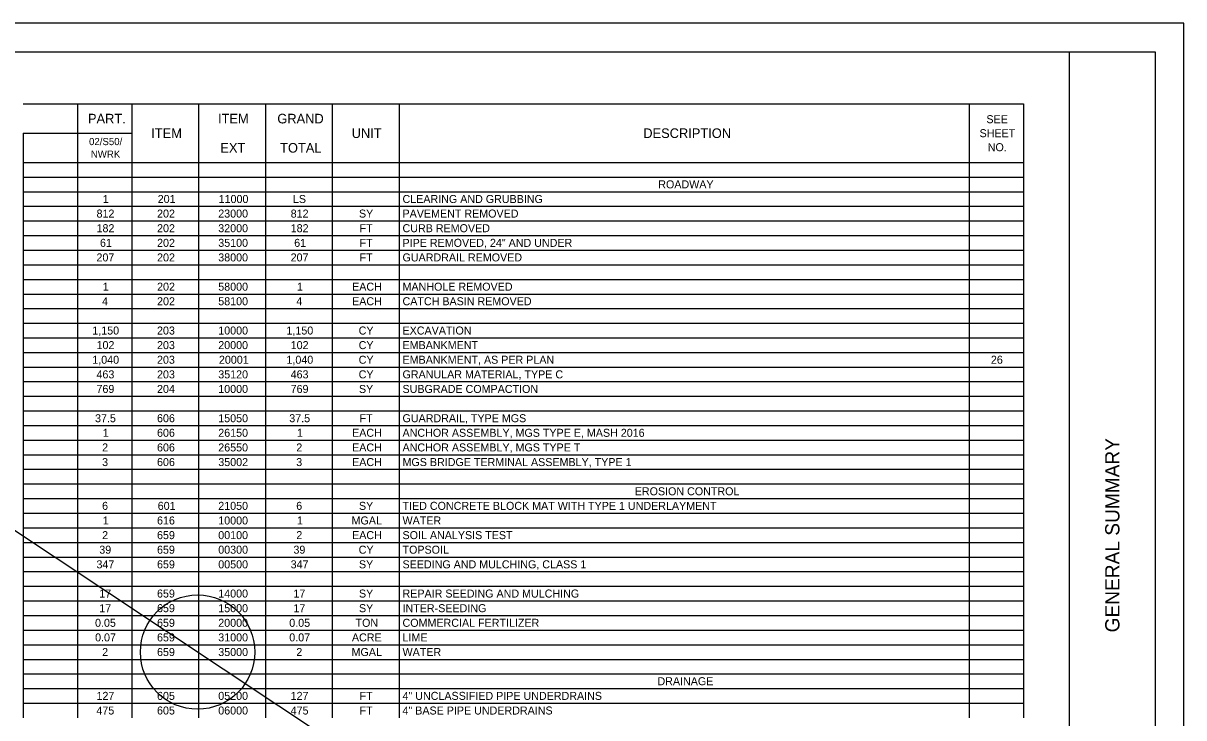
# Model space of a CAD drawing. Extents: x 0 to 34, y 0 to 22.
# Drawn here: x 13.7 to 34, y 9.85 to 22 of the extents above; entities that cross this region are included whole.
import ezdxf

# ---------------------------------------------------------------- set-up
doc = ezdxf.new("R2010")
doc.units = 0
for name, color, linetype in [('Default', 7, 'Continuous'), ('SC_Scratch1', 7, 'Continuous'), ('SH_Border', 7, 'Continuous'), ('SH_Cut_Line', 7, 'Continuous'), ('SH_Data', 7, 'Continuous')]:
    doc.layers.add(name, color=color, linetype=linetype)

msp = doc.modelspace()

# ---------------------------------------------------------------- linework, layer by layer
at = {"layer": 'Default'}
for p, q in [((13.7, 20.587), (15.6, 20.587)), ((14.65, 20.587), (14.65, 20.331)), ((15.6, 20.587), (31.194, 20.587)), ((15.6, 20.587), (15.6, 20.331)), ((16.768, 20.587), (16.768, 20.331)), ((17.937, 20.587), (17.937, 20.331)), ((19.106, 20.587), (19.106, 20.331)), ((20.274, 20.587), (20.274, 20.331)), ((30.245, 20.587), (30.245, 20.331)), ((31.194, 20.587), (31.194, 20.331)), ((14.65, 20.331), (14.65, 20.076)), ((15.6, 20.331), (15.6, 20.076)), ((16.768, 20.331), (16.768, 20.076)), ((17.937, 20.331), (17.937, 20.076)), ((19.106, 20.331), (19.106, 20.076)), ((20.274, 20.331), (20.274, 20.076)), ((30.245, 20.331), (30.245, 20.076)), ((31.194, 20.331), (31.194, 20.076)), ((13.7, 20.076), (15.6, 20.076)), ((13.7, 20.076), (13.7, 19.82)), ((14.65, 20.076), (14.65, 19.82)), ((15.6, 20.076), (15.6, 19.82)), ((16.768, 20.076), (16.768, 19.82)), ((17.937, 20.076), (17.937, 19.82)), ((19.106, 20.076), (19.106, 19.82)), ((20.274, 20.076), (20.274, 19.82)), ((30.245, 20.076), (30.245, 19.82)), ((31.194, 20.076), (31.194, 19.82)), ((13.7, 19.82), (13.7, 19.564)), ((14.65, 19.82), (14.65, 19.564)), ((15.6, 19.82), (15.6, 19.564)), ((16.768, 19.82), (16.768, 19.564)), ((17.937, 19.82), (17.937, 19.564)), ((19.106, 19.82), (19.106, 19.564)), ((20.274, 19.82), (20.274, 19.564)), ((30.245, 19.82), (30.245, 19.564)), ((31.194, 19.82), (31.194, 19.564)), ((13.7, 19.564), (15.6, 19.564)), ((13.7, 19.564), (13.7, 19.309)), ((14.65, 19.564), (14.65, 19.309)), ((15.6, 19.564), (31.194, 19.564)), ((15.6, 19.564), (15.6, 19.309)), ((16.768, 19.564), (16.768, 19.309)), ((17.937, 19.564), (17.937, 19.309)), ((19.106, 19.564), (19.106, 19.309)), ((20.274, 19.564), (20.274, 19.309)), ((30.245, 19.564), (30.245, 19.309)), ((31.194, 19.564), (31.194, 19.309)), ((13.7, 19.309), (15.6, 19.309)), ((13.7, 19.309), (13.7, 18.03)), ((14.65, 19.309), (14.65, 18.03)), ((15.6, 19.309), (31.194, 19.309)), ((15.6, 19.309), (15.6, 18.03)), ((16.768, 19.309), (16.768, 18.03)), ((17.937, 19.309), (17.937, 18.03)), ((19.106, 19.309), (19.106, 18.03)), ((20.274, 19.309), (20.274, 18.03)), ((30.245, 19.309), (30.245, 18.03)), ((31.194, 19.309), (31.194, 18.03)), ((13.7, 19.053), (15.6, 19.053)), ((15.6, 19.053), (31.194, 19.053)), ((13.7, 18.797), (15.6, 18.797)), ((15.6, 18.797), (31.194, 18.797)), ((13.7, 18.542), (15.6, 18.542)), ((15.6, 18.542), (31.194, 18.542)), ((13.7, 18.286), (15.6, 18.286)), ((15.6, 18.286), (31.194, 18.286)), ((13.7, 18.03), (15.6, 18.03)), ((13.7, 18.03), (13.7, 17.519)), ((14.65, 18.03), (14.65, 17.519)), ((15.6, 18.03), (31.194, 18.03)), ((15.6, 18.03), (15.6, 17.519)), ((16.768, 18.03), (16.768, 17.519)), ((17.937, 18.03), (17.937, 17.519)), ((19.106, 18.03), (19.106, 17.519)), ((20.274, 18.03), (20.274, 17.519)), ((30.245, 18.03), (30.245, 17.519)), ((31.194, 18.03), (31.194, 17.519)), ((13.7, 17.775), (15.6, 17.775)), ((15.6, 17.775), (31.194, 17.775)), ((13.7, 17.519), (15.6, 17.519)), ((13.7, 17.519), (13.7, 17.263)), ((14.65, 17.519), (14.65, 17.263)), ((15.6, 17.519), (31.194, 17.519)), ((15.6, 17.519), (15.6, 17.263)), ((16.768, 17.519), (16.768, 17.263)), ((17.937, 17.519), (17.937, 17.263)), ((19.106, 17.519), (19.106, 17.263)), ((20.274, 17.519), (20.274, 17.263)), ((30.245, 17.519), (30.245, 17.263)), ((31.194, 17.519), (31.194, 17.263)), ((13.7, 17.263), (15.6, 17.263)), ((13.7, 17.263), (13.7, 17.008)), ((14.65, 17.263), (14.65, 17.008)), ((15.6, 17.263), (31.194, 17.263)), ((15.6, 17.263), (15.6, 17.008)), ((16.768, 17.263), (16.768, 17.008)), ((17.937, 17.263), (17.937, 17.008)), ((19.106, 17.263), (19.106, 17.008)), ((20.274, 17.263), (20.274, 17.008)), ((30.245, 17.263), (30.245, 17.008)), ((31.194, 17.263), (31.194, 17.008)), ((13.7, 17.008), (15.6, 17.008)), ((13.7, 17.008), (13.7, 16.752)), ((14.65, 17.008), (14.65, 16.752)), ((15.6, 17.008), (31.194, 17.008)), ((15.6, 17.008), (15.6, 16.752)), ((16.768, 17.008), (16.768, 16.752)), ((17.937, 17.008), (17.937, 16.752)), ((19.106, 17.008), (19.106, 16.752)), ((20.274, 17.008), (20.274, 16.752)), ((30.245, 17.008), (30.245, 16.752)), ((31.194, 17.008), (31.194, 16.752)), ((13.7, 16.752), (15.6, 16.752)), ((13.7, 16.752), (13.7, 16.497)), ((14.65, 16.752), (14.65, 16.497)), ((15.6, 16.752), (31.194, 16.752)), ((15.6, 16.752), (15.6, 16.497)), ((16.768, 16.752), (16.768, 16.497)), ((17.937, 16.752), (17.937, 16.497)), ((19.106, 16.752), (19.106, 16.497)), ((20.274, 16.752), (20.274, 16.497)), ((30.245, 16.752), (30.245, 16.497)), ((31.194, 16.752), (31.194, 16.497)), ((13.7, 16.497), (15.6, 16.497)), ((13.7, 16.497), (13.7, 16.241)), ((14.65, 16.497), (14.65, 16.241)), ((15.6, 16.497), (31.194, 16.497)), ((15.6, 16.497), (15.6, 16.241)), ((16.768, 16.497), (16.768, 16.241)), ((17.937, 16.497), (17.937, 16.241)), ((19.106, 16.497), (19.106, 16.241)), ((20.274, 16.497), (20.274, 16.241)), ((30.245, 16.497), (30.245, 16.241)), ((31.194, 16.497), (31.194, 16.241)), ((13.7, 16.241), (15.6, 16.241)), ((13.7, 16.241), (13.7, 15.73)), ((14.65, 16.241), (14.65, 15.73)), ((15.6, 16.241), (31.194, 16.241)), ((15.6, 16.241), (15.6, 15.73)), ((16.768, 16.241), (16.768, 15.73)), ((17.937, 16.241), (17.937, 15.73)), ((19.106, 16.241), (19.106, 15.73)), ((20.274, 16.241), (20.274, 15.73)), ((30.245, 16.241), (30.245, 15.73)), ((31.194, 16.241), (31.194, 15.73)), ((13.7, 15.985), (15.6, 15.985)), ((15.6, 15.985), (31.194, 15.985)), ((13.7, 15.73), (15.6, 15.73)), ((13.7, 15.73), (13.7, 15.474)), ((14.65, 15.73), (14.65, 15.474)), ((15.6, 15.73), (31.194, 15.73)), ((15.6, 15.73), (15.6, 15.474)), ((16.768, 15.73), (16.768, 15.474)), ((17.937, 15.73), (17.937, 15.474)), ((19.106, 15.73), (19.106, 15.474)), ((20.274, 15.73), (20.274, 15.474)), ((30.245, 15.73), (30.245, 15.474)), ((31.194, 15.73), (31.194, 15.474)), ((13.7, 15.474), (15.6, 15.474)), ((13.7, 15.474), (13.7, 15.218)), ((14.65, 15.474), (14.65, 15.218)), ((15.6, 15.474), (31.194, 15.474)), ((15.6, 15.474), (15.6, 15.218)), ((16.768, 15.474), (16.768, 15.218)), ((17.937, 15.474), (17.937, 15.218)), ((19.106, 15.474), (19.106, 15.218)), ((20.274, 15.474), (20.274, 15.218)), ((30.245, 15.474), (30.245, 15.218)), ((31.194, 15.474), (31.194, 15.218)), ((13.7, 15.218), (15.6, 15.218)), ((13.7, 15.218), (13.7, 14.963)), ((14.65, 15.218), (14.65, 14.963)), ((15.6, 15.218), (31.194, 15.218)), ((15.6, 15.218), (15.6, 14.963)), ((16.768, 15.218), (16.768, 14.963)), ((17.937, 15.218), (17.937, 14.963)), ((19.106, 15.218), (19.106, 14.963)), ((20.274, 15.218), (20.274, 14.963)), ((30.245, 15.218), (30.245, 14.963)), ((31.194, 15.218), (31.194, 14.963)), ((13.7, 14.963), (15.6, 14.963)), ((13.7, 14.963), (13.7, 14.451)), ((14.65, 14.963), (14.65, 14.451)), ((15.6, 14.963), (31.194, 14.963)), ((15.6, 14.963), (15.6, 14.451)), ((16.768, 14.963), (16.768, 14.451)), ((17.937, 14.963), (17.937, 14.451)), ((19.106, 14.963), (19.106, 14.451)), ((20.274, 14.963), (20.274, 14.451)), ((30.245, 14.963), (30.245, 14.451)), ((31.194, 14.963), (31.194, 14.451)), ((13.7, 14.707), (15.6, 14.707)), ((15.6, 14.707), (31.194, 14.707)), ((13.7, 14.451), (15.6, 14.451)), ((13.7, 14.451), (13.7, 14.196)), ((14.65, 14.451), (14.65, 14.196)), ((15.6, 14.451), (31.194, 14.451)), ((15.6, 14.451), (15.6, 14.196)), ((16.768, 14.451), (16.768, 14.196)), ((17.937, 14.451), (17.937, 14.196)), ((19.106, 14.451), (19.106, 14.196)), ((20.274, 14.451), (20.274, 14.196)), ((30.245, 14.451), (30.245, 14.196)), ((31.194, 14.451), (31.194, 14.196)), ((13.7, 14.196), (15.6, 14.196)), ((13.7, 14.196), (13.7, 13.94)), ((14.65, 14.196), (14.65, 13.94)), ((15.6, 14.196), (31.194, 14.196)), ((15.6, 14.196), (15.6, 13.94)), ((16.768, 14.196), (16.768, 13.94)), ((17.937, 14.196), (17.937, 13.94)), ((19.106, 14.196), (19.106, 13.94)), ((20.274, 14.196), (20.274, 13.94)), ((30.245, 14.196), (30.245, 13.94)), ((31.194, 14.196), (31.194, 13.94)), ((13.7, 13.94), (15.6, 13.94)), ((13.7, 13.94), (13.7, 13.684)), ((14.65, 13.94), (14.65, 13.684)), ((15.6, 13.94), (31.194, 13.94)), ((15.6, 13.94), (15.6, 13.684)), ((16.768, 13.94), (16.768, 13.684)), ((17.937, 13.94), (17.937, 13.684)), ((19.106, 13.94), (19.106, 13.684)), ((20.274, 13.94), (20.274, 13.684)), ((30.245, 13.94), (30.245, 13.684)), ((31.194, 13.94), (31.194, 13.684)), ((13.7, 13.684), (15.6, 13.684)), ((13.7, 13.684), (13.7, 11.639)), ((14.65, 13.684), (14.65, 11.639)), ((15.6, 13.684), (31.194, 13.684)), ((15.6, 13.684), (15.6, 11.639)), ((16.768, 13.684), (16.768, 11.639)), ((17.937, 13.684), (17.937, 11.639)), ((19.106, 13.684), (19.106, 11.639)), ((20.274, 13.684), (20.274, 11.639)), ((30.245, 13.684), (30.245, 11.639)), ((31.194, 13.684), (31.194, 11.639)), ((13.7, 13.429), (15.6, 13.429)), ((15.6, 13.429), (31.194, 13.429)), ((13.7, 13.173), (15.6, 13.173)), ((15.6, 13.173), (31.194, 13.173)), ((13.7, 12.917), (15.6, 12.917)), ((15.6, 12.917), (31.194, 12.917)), ((13.7, 12.662), (15.6, 12.662)), ((15.6, 12.662), (31.194, 12.662)), ((13.7, 12.406), (15.6, 12.406)), ((15.6, 12.406), (31.194, 12.406)), ((13.7, 12.15), (15.6, 12.15)), ((15.6, 12.15), (31.194, 12.15)), ((13.7, 11.895), (15.6, 11.895)), ((15.6, 11.895), (31.194, 11.895)), ((13.7, 11.639), (15.6, 11.639)), ((13.7, 11.639), (13.7, 11.383)), ((14.65, 11.639), (14.65, 11.383)), ((15.6, 11.639), (31.194, 11.639)), ((15.6, 11.639), (15.6, 11.383)), ((16.768, 11.639), (16.768, 11.383)), ((17.937, 11.639), (17.937, 11.383)), ((19.106, 11.639), (19.106, 11.383)), ((20.274, 11.639), (20.274, 11.383)), ((30.245, 11.639), (30.245, 11.383)), ((31.194, 11.639), (31.194, 11.383)), ((13.7, 11.383), (15.6, 11.383)), ((13.7, 11.383), (13.7, 10.361)), ((14.65, 11.383), (14.65, 10.361)), ((15.6, 11.383), (31.194, 11.383)), ((15.6, 11.383), (15.6, 10.361)), ((16.768, 11.383), (16.768, 10.361)), ((17.937, 11.383), (17.937, 10.361)), ((19.106, 11.383), (19.106, 10.361)), ((20.274, 11.383), (20.274, 10.361)), ((30.245, 11.383), (30.245, 10.361)), ((31.194, 11.383), (31.194, 10.361)), ((13.7, 11.128), (15.6, 11.128)), ((15.6, 11.128), (31.194, 11.128)), ((13.7, 10.872), (15.6, 10.872)), ((15.6, 10.872), (31.194, 10.872)), ((13.7, 10.617), (15.6, 10.617)), ((15.6, 10.617), (31.194, 10.617)), ((13.7, 10.361), (15.6, 10.361)), ((13.7, 10.361), (13.7, 10.105)), ((14.65, 10.361), (14.65, 10.105)), ((15.6, 10.361), (31.194, 10.361)), ((15.6, 10.361), (15.6, 10.105)), ((16.768, 10.361), (16.768, 10.105)), ((17.937, 10.361), (17.937, 10.105)), ((19.106, 10.361), (19.106, 10.105)), ((20.274, 10.361), (20.274, 10.105)), ((30.245, 10.361), (30.245, 10.105)), ((31.194, 10.361), (31.194, 10.105)), ((13.7, 10.105), (15.6, 10.105)), ((13.7, 10.105), (13.7, 9.85)), ((14.65, 10.105), (14.65, 9.85)), ((15.6, 10.105), (31.194, 10.105)), ((15.6, 10.105), (15.6, 9.85)), ((16.768, 10.105), (16.768, 9.85)), ((17.937, 10.105), (17.937, 9.85)), ((19.106, 10.105), (19.106, 9.85)), ((20.274, 10.105), (20.274, 9.85)), ((30.245, 10.105), (30.245, 9.85)), ((31.194, 10.105), (31.194, 9.85))]:
    msp.add_line(p, q, dxfattribs=at)
at = {"layer": 'SC_Scratch1'}
msp.add_line((31.194, 1.413), (2.306, 20.587), dxfattribs=at)
msp.add_circle((16.75, 11), 1, dxfattribs=at)
at = {"layer": 'SH_Border'}
msp.add_line((32, 0.5), (32, 21.5), dxfattribs=at)
msp.add_lwpolyline([(1.5, 21.5), (33.5, 21.5), (33.5, 0.5), (1.5, 0.5)], close=True, dxfattribs=at)
at = {"layer": 'SH_Cut_Line'}
msp.add_lwpolyline([(0, 0), (34, 0), (34, 22), (0, 22)], close=True, dxfattribs=at)

# ---------------------------------------------------------------- texts
at = {"layer": 'Default'}
for s, height, p in [('PART.', 0.168, (14.833, 20.247)), ('ITEM', 0.168, (17.108, 20.247)), ('GRAND', 0.168, (18.145, 20.247)), ('SEE ', 0.14, (30.548, 20.251)), ('ITEM', 0.168, (15.94, 19.992)), ('UNIT', 0.168, (19.446, 19.992)), ('DESCRIPTION', 0.168, (24.546, 19.992)), ('SHEET ', 0.14, (30.428, 20.006)), ('02/S50/', 0.126, (14.852, 19.867)), ('EXT', 0.168, (17.149, 19.736)), ('TOTAL', 0.168, (18.194, 19.736)), ('NO.', 0.14, (30.571, 19.761)), ('NWRK', 0.126, (14.883, 19.647)), ('ROADWAY', 0.14, (24.808, 19.111)), ('1', 0.14, (15.092, 18.855)), ('201', 0.14, (16.053, 18.855)), ('11000', 0.14, (17.119, 18.855)), ('LS', 0.14, (18.418, 18.855)), ('CLEARING AND GRUBBING', 0.14, (20.335, 18.855)), ('812', 0.14, (14.983, 18.6)), ('202', 0.14, (16.042, 18.6)), ('23000', 0.14, (17.112, 18.6)), ('812', 0.14, (18.379, 18.6)), ('SY', 0.14, (19.573, 18.6)), ('PAVEMENT REMOVED', 0.14, (20.335, 18.6)), ('182', 0.14, (14.983, 18.344)), ('202', 0.14, (16.042, 18.344)), ('32000', 0.14, (17.112, 18.344)), ('182', 0.14, (18.379, 18.344)), ('FT', 0.14, (19.584, 18.344)), ('CURB REMOVED', 0.14, (20.335, 18.344)), ('61', 0.14, (15.043, 18.088)), ('202', 0.14, (16.042, 18.088)), ('35100', 0.14, (17.112, 18.088)), ('61', 0.14, (18.44, 18.088)), ('FT', 0.14, (19.584, 18.088)), ('PIPE REMOVED, 24" AND UNDER', 0.14, (20.335, 18.088)), ('207', 0.14, (14.982, 17.833)), ('202', 0.14, (16.042, 17.833)), ('38000', 0.14, (17.112, 17.833)), ('207', 0.14, (18.378, 17.833)), ('FT', 0.14, (19.584, 17.833)), ('GUARDRAIL REMOVED', 0.14, (20.335, 17.833)), ('1', 0.14, (15.092, 17.321)), ('202', 0.14, (16.042, 17.321)), ('58000', 0.14, (17.112, 17.321)), ('1', 0.14, (18.489, 17.321)), ('EACH', 0.14, (19.453, 17.321)), ('MANHOLE REMOVED', 0.14, (20.335, 17.321)), ('4', 0.14, (15.08, 17.066)), ('202', 0.14, (16.042, 17.066)), ('58100', 0.14, (17.112, 17.066)), ('4', 0.14, (18.477, 17.066)), ('EACH', 0.14, (19.453, 17.066)), ('CATCH BASIN REMOVED', 0.14, (20.335, 17.066)), ('1,150', 0.14, (14.909, 16.554)), ('203', 0.14, (16.041, 16.554)), ('10000', 0.14, (17.112, 16.554)), ('1,150', 0.14, (18.305, 16.554)), ('CY', 0.14, (19.568, 16.554)), ('EXCAVATION', 0.14, (20.335, 16.554)), ('102', 0.14, (14.983, 16.299)), ('203', 0.14, (16.041, 16.299)), ('20000', 0.14, (17.112, 16.299)), ('102', 0.14, (18.379, 16.299)), ('CY', 0.14, (19.568, 16.299)), ('EMBANKMENT', 0.14, (20.335, 16.299)), ('1,040', 0.14, (14.909, 16.043)), ('203', 0.14, (16.041, 16.043)), ('20001', 0.14, (17.124, 16.043)), ('1,040', 0.14, (18.305, 16.043)), ('CY', 0.14, (19.568, 16.043)), ('EMBANKMENT, AS PER PLAN', 0.14, (20.335, 16.043)), ('26', 0.14, (30.626, 16.043)), ('463', 0.14, (14.982, 15.787)), ('203', 0.14, (16.041, 15.787)), ('35120', 0.14, (17.112, 15.787)), ('463', 0.14, (18.378, 15.787)), ('CY', 0.14, (19.568, 15.787)), ('GRANULAR MATERIAL, TYPE C', 0.14, (20.335, 15.787)), ('769', 0.14, (14.982, 15.532)), ('204', 0.14, (16.041, 15.532)), ('10000', 0.14, (17.112, 15.532)), ('769', 0.14, (18.378, 15.532)), ('SY', 0.14, (19.573, 15.532)), ('SUBGRADE COMPACTION', 0.14, (20.335, 15.532)), ('37.5', 0.14, (14.957, 15.02)), ('606', 0.14, (16.041, 15.02)), ('15050', 0.14, (17.112, 15.02)), ('37.5', 0.14, (18.354, 15.02)), ('FT', 0.14, (19.584, 15.02)), ('GUARDRAIL, TYPE MGS', 0.14, (20.335, 15.02)), ('1', 0.14, (15.092, 14.765)), ('606', 0.14, (16.041, 14.765)), ('26150', 0.14, (17.112, 14.765)), ('1', 0.14, (18.489, 14.765)), ('EACH', 0.14, (19.453, 14.765)), ('ANCHOR ASSEMBLY, MGS TYPE E, MASH 2016', 0.14, (20.335, 14.765)), ('2', 0.14, (15.081, 14.509)), ('606', 0.14, (16.041, 14.509)), ('26550', 0.14, (17.112, 14.509)), ('2', 0.14, (18.477, 14.509)), ('EACH', 0.14, (19.453, 14.509)), ('ANCHOR ASSEMBLY, MGS TYPE T', 0.14, (20.335, 14.509)), ('3', 0.14, (15.08, 14.253)), ('606', 0.14, (16.041, 14.253)), ('35002', 0.14, (17.113, 14.253)), ('3', 0.14, (18.476, 14.253)), ('EACH', 0.14, (19.453, 14.253)), ('MGS BRIDGE TERMINAL ASSEMBLY, TYPE 1', 0.14, (20.335, 14.253)), ('EROSION CONTROL', 0.14, (24.397, 13.742)), ('6', 0.14, (15.08, 13.487)), ('601', 0.14, (16.053, 13.487)), ('21050', 0.14, (17.112, 13.487)), ('6', 0.14, (18.476, 13.487)), ('SY', 0.14, (19.573, 13.487)), ('TIED CONCRETE BLOCK MAT WITH TYPE 1 UNDERLAYMENT', 0.14, (20.335, 13.487)), ('1', 0.14, (15.092, 13.231)), ('616', 0.14, (16.041, 13.231)), ('10000', 0.14, (17.112, 13.231)), ('1', 0.14, (18.489, 13.231)), ('MGAL', 0.14, (19.444, 13.231)), ('WATER', 0.14, (20.335, 13.231)), ('2', 0.14, (15.081, 12.975)), ('659', 0.14, (16.041, 12.975)), ('00100', 0.14, (17.112, 12.975)), ('2', 0.14, (18.477, 12.975)), ('EACH', 0.14, (19.453, 12.975)), ('SOIL ANALYSIS TEST', 0.14, (20.335, 12.975)), ('39', 0.14, (15.031, 12.72)), ('659', 0.14, (16.041, 12.72)), ('00300', 0.14, (17.112, 12.72)), ('39', 0.14, (18.427, 12.72)), ('CY', 0.14, (19.568, 12.72)), ('TOPSOIL', 0.14, (20.335, 12.72)), ('347', 0.14, (14.982, 12.464)), ('659', 0.14, (16.041, 12.464)), ('00500', 0.14, (17.112, 12.464)), ('347', 0.14, (18.378, 12.464)), ('SY', 0.14, (19.573, 12.464)), ('SEEDING AND MULCHING, CLASS 1', 0.14, (20.335, 12.464)), ('17', 0.14, (15.031, 11.953)), ('659', 0.14, (16.041, 11.953)), ('14000', 0.14, (17.112, 11.953)), ('17', 0.14, (18.427, 11.953)), ('SY', 0.14, (19.573, 11.953)), ('REPAIR SEEDING AND MULCHING', 0.14, (20.335, 11.953)), ('17', 0.14, (15.031, 11.697)), ('659', 0.14, (16.041, 11.697)), ('15000', 0.14, (17.112, 11.697)), ('17', 0.14, (18.427, 11.697)), ('SY', 0.14, (19.573, 11.697)), ('INTER-SEEDING', 0.14, (20.335, 11.697)), ('0.05', 0.14, (14.957, 11.441)), ('659', 0.14, (16.041, 11.441)), ('20000', 0.14, (17.112, 11.441)), ('0.05', 0.14, (18.354, 11.441)), ('TON', 0.14, (19.513, 11.441)), ('COMMERCIAL FERTILIZER', 0.14, (20.335, 11.441)), ('0.07', 0.14, (14.958, 11.186)), ('659', 0.14, (16.041, 11.186)), ('31000', 0.14, (17.112, 11.186)), ('0.07', 0.14, (18.354, 11.186)), ('ACRE', 0.14, (19.45, 11.186)), ('LIME', 0.14, (20.335, 11.186)), ('2', 0.14, (15.081, 10.93)), ('659', 0.14, (16.041, 10.93)), ('35000', 0.14, (17.112, 10.93)), ('2', 0.14, (18.477, 10.93)), ('MGAL', 0.14, (19.444, 10.93)), ('WATER', 0.14, (20.335, 10.93)), ('DRAINAGE', 0.14, (24.794, 10.419)), ('127', 0.14, (14.982, 10.163)), ('605', 0.14, (16.041, 10.163)), ('05200', 0.14, (17.112, 10.163)), ('127', 0.14, (18.378, 10.163)), ('FT', 0.14, (19.584, 10.163)), ('4" UNCLASSIFIED PIPE UNDERDRAINS', 0.14, (20.335, 10.163)), ('475', 0.14, (14.981, 9.907)), ('605', 0.14, (16.041, 9.907)), ('06000', 0.14, (17.112, 9.907)), ('475', 0.14, (18.378, 9.907)), ('FT', 0.14, (19.584, 9.907)), ('4" BASE PIPE UNDERDRAINS', 0.14, (20.335, 9.907))]:
    msp.add_text(s, height=height, dxfattribs=at).set_placement(p)
at = {"layer": 'SH_Data'}
msp.add_text('GENERAL SUMMARY', height=0.25, rotation=90, dxfattribs=at).set_placement((32.875, 11.344))

doc.saveas('drawing.dxf')
